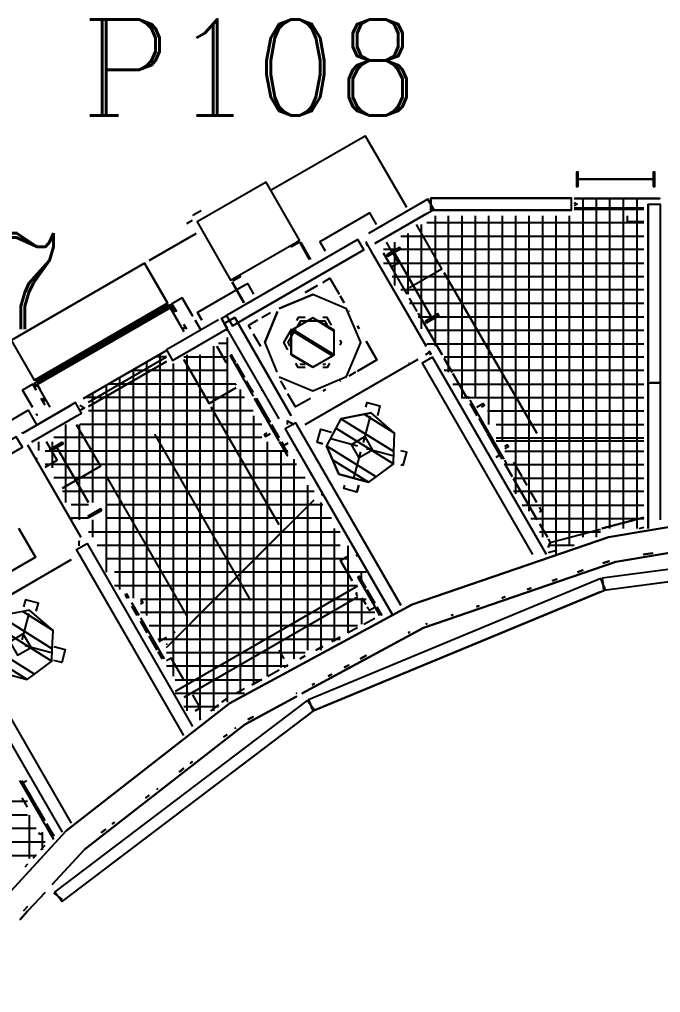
# Model space of a CAD drawing. Extents: x -57244 to 324435, y 15553 to 159369.
# Drawn here: x 60887 to 64227, y 48328 to 53392 of the extents above; entities that cross this region are included whole.
import ezdxf

# ---------------------------------------------------------------- set-up
doc = ezdxf.new("R2010")
doc.units = 0
doc.header["$LTSCALE"] = 2000
doc.header["$MEASUREMENT"] = 0
doc.linetypes.add('DASHDOT', pattern=[1, 0.5, -0.25, 0, -0.25])
doc.layers.add('BASE', color=253, linetype='CONTINUOUS')
doc.styles.add('ROMANC', font='ROMANC', dxfattribs={"height": 0.2})

msp = doc.modelspace()

# ---------------------------------------------------------------- linework, layer by layer
at = {"layer": 'BASE', "linetype": 'Continuous'}
for p, q in [((63788.1, 52598.1), (63788.1, 52523.1)), ((64188, 52598.1), (64197.4, 52598.1)), ((63792.7, 52560.6), (64192.7, 52560.6)), ((64192.7, 52560.6), (63792.7, 52560.6)), ((64192.7, 52560.6), (63792.7, 52560.6)), ((63792.7, 52560.6), (64192.7, 52560.6)), ((63792.7, 52560.6), (64192.7, 52560.6)), ((64188, 52523.1), (64197.4, 52523.1)), ((63777.6, 52460.6), (64222.7, 52460.6)), ((63777.6, 52460.6), (64222.7, 52460.6)), ((63822.4, 52460.6), (63822.4, 50697.1)), ((63892.4, 50697.1), (63892.4, 52460.6)), ((63962.4, 50742.3), (63962.4, 52460.6)), ((64032.4, 52460.6), (64032.4, 50742.3)), ((64102.4, 52460.6), (64102.4, 50742.3)), ((64161.5, 52430.6), (64161.5, 51510.6)), ((64172.4, 52459.7), (64172.4, 52460.6)), ((64222.7, 52459.7), (64222.7, 52460.6)), ((61834.1, 52396.8), (61792.6, 52372.8)), ((62747.4, 52324.2), (62712.1, 52385.2)), ((63009.2, 52382.1), (62738.1, 52225.5)), ((63052.4, 52369.4), (63052.4, 51691.4)), ((63122.4, 51555.8), (63122.4, 52369.4)), ((63192.4, 52369.4), (63192.4, 51420.2)), ((63262.4, 51420.2), (63262.4, 52369.4)), ((63332.4, 51284.7), (63332.4, 52369.4)), ((63402.4, 52369.4), (63402.4, 51194.3)), ((63472.4, 50923.1), (63472.4, 52369.4)), ((63542.4, 50832.7), (63542.4, 52369.4)), ((63612.4, 52369.4), (63612.4, 50697.1)), ((63682.4, 50606.7), (63682.4, 52369.4)), ((63752.4, 50651.9), (63752.4, 52369.4)), ((64139.1, 52410.6), (63777.6, 52410.6)), ((63777.6, 52410.6), (64139.1, 52410.6)), ((63777.6, 52410.6), (64139.1, 52410.6)), ((63777.6, 52404.5), (64139.1, 52404.5)), ((64052.7, 52369.4), (64052.7, 52340.6)), ((61759.3, 52330.5), (61788.9, 52347.6)), ((62982.4, 51781.8), (62982.4, 52324.2)), ((64139.1, 52334.5), (63009.2, 52334.5)), ((61563, 52137.5), (61808, 52279)), ((61808, 52279), (61563, 52137.5)), ((62912.4, 51962.6), (62912.4, 52279)), ((62452.3, 52235.2), (62479.3, 52188.6)), ((62694.5, 52233.8), (62692.9, 52236.6)), ((63005.3, 51691.4), (62692.9, 52232.6)), ((62825.7, 52188.6), (62799.6, 52233.8)), ((62825.7, 52188.6), (62799.6, 52233.8)), ((62842.4, 52007.8), (62842.4, 52233.8)), ((62873.6, 52264.5), (64139.1, 52264.5)), ((62681.3, 52192.7), (62047.8, 51827)), ((62718.3, 52188.6), (63005.3, 51691.4)), ((64139.1, 52194.5), (62783.3, 52194.5)), ((62828.2, 52098.2), (62783.3, 52176)), ((62783.3, 52176), (62828.2, 52098.2)), ((62828.2, 52098.2), (62783.3, 52176)), ((62862.1, 52125.4), (62828.5, 52183.8)), ((63037, 51836.6), (62837, 52183)), ((63037, 51836.6), (62837, 52183)), ((62837, 52183), (63037, 51836.6)), ((62837, 52183), (63037, 51836.6)), ((62837, 52183), (63037, 51836.6)), ((61659.3, 51914.8), (61538.8, 52123.5)), ((62465.2, 52143.4), (62466.9, 52144.3)), ((62783.3, 52124.5), (64139.1, 52124.5)), ((62906.5, 51962.6), (62828.5, 52097.8)), ((62906.5, 51962.6), (62828.5, 52097.8)), ((62906.5, 51962.6), (62828.5, 52097.8)), ((63581.5, 51239.5), (63099.6, 52074.1)), ((63099.6, 52074.1), (63581.5, 51239.5)), ((61993.2, 52024.4), (62055, 51917.4)), ((62059.6, 51917.4), (61996.7, 52026.4)), ((62828.5, 52054.5), (64139.1, 52054.5)), ((62376.5, 51970.9), (62440.4, 52007.8)), ((62440.4, 52007.8), (62376.5, 51970.9)), ((64139.1, 51984.5), (62873.6, 51984.5)), ((62240.9, 51888.1), (62414.9, 51960.1)), ((62578.1, 51917.4), (62557.3, 51953.5)), ((62557.3, 51953.5), (62578.1, 51917.4)), ((62958.7, 51872.2), (62918.8, 51941.2)), ((62958.7, 51872.2), (62918.8, 51941.2)), ((62958.7, 51872.2), (62918.8, 51941.2)), ((64139.1, 51914.5), (62918.8, 51914.5)), ((61663.8, 51907), (60971, 51507)), ((61668.3, 51899.2), (60975.5, 51499.2)), ((61683.9, 51872.2), (61666, 51903.1)), ((61668, 51899.7), (61670.4, 51895.5)), ((61676, 51885.8), (61670.5, 51895.3)), ((61672.8, 51891.4), (61683.9, 51872.2)), ((61672.8, 51891.4), (61710, 51827)), ((61838.2, 51827), (61814.9, 51867.2)), ((62150.5, 51840.4), (62195.7, 51866.5)), ((62150.5, 51840.4), (62195.7, 51866.5)), ((62164.9, 51710.1), (62232, 51872.2)), ((62664.9, 51710.1), (62591.6, 51886.9)), ((62602.5, 51875.2), (62604.2, 51872.2)), ((62604.2, 51872.2), (62602.5, 51875.2)), ((62964, 51862.9), (63089.1, 51646.2)), ((63089.1, 51646.2), (62964, 51862.9)), ((63089.1, 51646.2), (62964, 51862.9)), ((61802.4, 51827), (61828.5, 51781.8)), ((61940.5, 51835.8), (61969.7, 51785.1)), ((61981.5, 51824.8), (62008.5, 51840.4)), ((62333.4, 51791.6), (62385, 51821.4)), ((62964, 51844.5), (64139.1, 51844.5)), ((63067.1, 51859.5), (63002.1, 51822)), ((63006.8, 51813.8), (63071.8, 51851.3)), ((61756.9, 51781.8), (61743.8, 51804.5)), ((61743.8, 51804.5), (61756.9, 51781.8)), ((61743.8, 51804.5), (61756.9, 51781.8)), ((61964.7, 51781.8), (61969.7, 51773.1)), ((61969.3, 51781.8), (61969.7, 51781.1)), ((62647.7, 51796.9), (62656.4, 51781.8)), ((62656.4, 51781.8), (62647.7, 51796.9)), ((63009.2, 51774.5), (64139.1, 51774.5)), ((61969, 51736.6), (61969, 49838.4)), ((62105.3, 51756.3), (62142.8, 51691.4)), ((62105.3, 51756.3), (62142.8, 51691.4)), ((62303.6, 51740), (62303.6, 51691.4)), ((61653.4, 51670), (61220.8, 51420.2)), ((61220.8, 51420.2), (61653.4, 51670)), ((61220.8, 51420.2), (61653.4, 51670)), ((61899, 51691.4), (61899, 49793.2)), ((61916.4, 51691.4), (61964.9, 51607.4)), ((61969.7, 51705.8), (61924.5, 51705.8)), ((63009.2, 51704.5), (64139.1, 51704.5)), ((61246.6, 51400.5), (61653.4, 51635.4)), ((61246.6, 51377.4), (61653.4, 51612.3)), ((61653.4, 51612.3), (61246.6, 51377.4)), ((61549, 51609.8), (61549, 50290.3)), ((61653.4, 51635.8), (61594, 51635.8)), ((61619, 51650.2), (61619, 50154.8)), ((61743.8, 51635.8), (61969.7, 51635.8)), ((61759, 51646.2), (61759, 49793.2)), ((61829, 49748), (61829, 51646.2)), ((61984.4, 51641.7), (62014.9, 51588.8)), ((62375.6, 51284.7), (62964, 51624.4)), ((62375.9, 51284.7), (62964, 51624.2)), ((62414.9, 51581.7), (62526.1, 51645.9)), ((63022.3, 51658), (63001.9, 51646.2)), ((63022.4, 51657.9), (63002.1, 51646.2)), ((64139.1, 51634.5), (63099.6, 51634.5)), ((63141.3, 51555.8), (63099.6, 51628.1)), ((63099.6, 51628.1), (63141.3, 51555.8)), ((63141.3, 51555.8), (63099.6, 51628.1)), ((61969.7, 51565.8), (61472.8, 51565.8)), ((61479, 51569.4), (61479, 50380.7)), ((61689, 51601), (61689, 49974)), ((62018.3, 51601), (62060.1, 51528.6)), ((62918.8, 51602.8), (62915.8, 51601)), ((64139.1, 51564.5), (63099.6, 51564.5)), ((61409, 51528.9), (61409, 50425.9)), ((62060.1, 51510.6), (62060.1, 51510.5)), ((62105.3, 51450.3), (62070.5, 51510.6)), ((62247.1, 51510.6), (62273.2, 51465.4)), ((62247.1, 51510.6), (62273.2, 51465.4)), ((62559.3, 51510.6), (62557.3, 51509.5)), ((62557.3, 51509.5), (62559.3, 51510.6)), ((62637.6, 51555.8), (62602.5, 51535.6)), ((62637.6, 51555.8), (62602.5, 51535.6)), ((63219.6, 51420.2), (63144.8, 51549.8)), ((63219.6, 51420.2), (63144.8, 51549.8)), ((63144.8, 51549.8), (63219.6, 51420.2)), ((60954.8, 51375), (60903.9, 51463.1)), ((60954.8, 51375), (60903.9, 51463.1)), ((60965.4, 51498.6), (60975.4, 51481.3)), ((60975.4, 51499.3), (60973.2, 51503.1)), ((60980, 51491.4), (60995, 51465.4)), ((61339, 51488.5), (61339, 50516.3)), ((61351.6, 51495.8), (62014.9, 51495.8)), ((62014.9, 51493.1), (62013.1, 51492)), ((62039, 49883.6), (62039, 51465.4)), ((62096.6, 51465.4), (62105.3, 51450.3)), ((62147.4, 51465.4), (62150.5, 51460)), ((62481, 51465.4), (62466.9, 51457.3)), ((62481, 51465.4), (62466.9, 51457.3)), ((63144.8, 51494.5), (64139.1, 51494.5)), ((64161.5, 51501), (64161.5, 50742.3)), ((61020.6, 51385), (61000.3, 51420.2)), ((61020.6, 51385), (61000.3, 51420.2)), ((61020.6, 51403), (61010.7, 51420.2)), ((61230.3, 51425.8), (62060.1, 51425.8)), ((61269, 50877.9), (61269, 51448.1)), ((62240.9, 51197.4), (62112.3, 51420.2)), ((62195.7, 51293.7), (62122.7, 51420.2)), ((62122.7, 51420.2), (62174.8, 51329.9)), ((63190, 51424.5), (64139.1, 51424.5)), ((63412.7, 51103.9), (63235.2, 51411.3)), ((60905.2, 51239.5), (61156.2, 51384.4)), ((60933.3, 51358.2), (60975.4, 51285.3)), ((61201.4, 51356.4), (61226.3, 51370.8)), ((62105.3, 51355.8), (61246.6, 51355.8)), ((62240.9, 50761.4), (61886.6, 51375)), ((62765.4, 51380.6), (62751.8, 51329.9)), ((63190, 51375.5), (63190.3, 51375)), ((63271.8, 51329.9), (63235.2, 51393.3)), ((60951.9, 51194.3), (61186.7, 51329.9)), ((60980.9, 51329.9), (60975.4, 51339.3)), ((60980.9, 51329.9), (60975.4, 51339.3)), ((60980.9, 51329.9), (60975.4, 51339.3)), ((62109, 49928.8), (62109, 51329.9)), ((62561.7, 51314.4), (62719.4, 51344.2)), ((62714.8, 51326.8), (62678, 51189.7)), ((63280.4, 51315), (63324, 51239.5)), ((63325.6, 51354.5), (64139.1, 51354.5)), ((61129, 50877.9), (61129, 51284.7)), ((61199, 51284.7), (61199, 50787.5)), ((61201.4, 51285.8), (62150.5, 51285.8)), ((62200.9, 51284.7), (62240.9, 51215.4)), ((62331.3, 51283.7), (62873.6, 50344.3)), ((63334.4, 51239.5), (63325.6, 51254.7)), ((63370.8, 51284.5), (64139.1, 51284.5)), ((60902.5, 51165.7), (60871.2, 51219.9)), ((62150.5, 51215.8), (61065.8, 51215.8)), ((62227, 51239.5), (62240.9, 51215.4)), ((62828.5, 50297.6), (62284.7, 51239.5)), ((62647.4, 51172), (62510.2, 51208.8)), ((63402.3, 51103.9), (63325.6, 51236.7)), ((63370.8, 51214.5), (64139.1, 51214.5)), ((60930.2, 51177.6), (61207.6, 50697.1)), ((60989, 51149.1), (60989, 51194.3)), ((61083.3, 51098.4), (61028, 51194.3)), ((61059, 51058.7), (61059, 51194.3)), ((61247.6, 50877.9), (61079.8, 51168.5)), ((61247.6, 50877.9), (61079.8, 51168.5)), ((61247.6, 50877.9), (61079.8, 51168.5)), ((61079.8, 51168.5), (61247.6, 50877.9)), ((61247.6, 50877.9), (61079.8, 51168.5)), ((62179, 49974), (62179, 51194.3)), ((62286.1, 51137.2), (62253.1, 51194.3)), ((62286.1, 51186.6), (62264.7, 51174.3)), ((62438.4, 51191.8), (62466.9, 51184.1)), ((62695.7, 51159.1), (62832.9, 51122.3)), ((63389.9, 51125.3), (63350.1, 51194.3)), ((64139.1, 51197.9), (63370.8, 51197.9)), ((63434, 51167), (63428, 51177.4)), ((60975.4, 51111.3), (60979.7, 51103.9)), ((62286.1, 51145.8), (61020.6, 51145.8)), ((62249, 51149.1), (62249, 50019.2)), ((62319, 50064.4), (62319, 51103.9)), ((62330, 51149.1), (62331.3, 51146.9)), ((62330, 51149.1), (62331.3, 51146.9)), ((62628.3, 51004.2), (62665.1, 51141.4)), ((62886.6, 51071.7), (62904.7, 51139.3)), ((63416, 51144.5), (64139.1, 51144.5)), ((62331.3, 51075.8), (61020.6, 51075.8)), ((61111, 50952.8), (61309.2, 51067.2)), ((63416, 51080.1), (63454.5, 51013.5)), ((63454.5, 51013.5), (63416, 51080.1)), ((63416, 51080.1), (63454.5, 51013.5)), ((64139.1, 51074.5), (63416, 51074.5)), ((63461.2, 51087.8), (63504.1, 51013.5)), ((62376.5, 51005.8), (61065.8, 51005.8)), ((61337, 51019.1), (61757.7, 50290.3)), ((63461.2, 51004.5), (64139.1, 51004.5)), ((63461.2, 51001.8), (63584.9, 50787.5)), ((63584.9, 50787.5), (63461.2, 51001.8)), ((63584.9, 50787.5), (63461.2, 51001.8)), ((63506.4, 51009.5), (63530.2, 50968.3)), ((62389, 50109.6), (62389, 50968.3)), ((62577.7, 50950.5), (62582.5, 50968.3)), ((62645.3, 50932.4), (62654.9, 50968.3)), ((62421.7, 50935.8), (61111, 50935.8)), ((62466.9, 50912.1), (62460.5, 50923.1)), ((62466.9, 50920.1), (62465.1, 50923.1)), ((62465.1, 50923.1), (62466.9, 50920)), ((62466.9, 50920), (62465.1, 50923.1)), ((64139.1, 50934.5), (63461.2, 50934.5)), ((63582.4, 50877.9), (63551.6, 50931.3)), ((61246.6, 50865.8), (61156.2, 50865.8)), ((62466.9, 50865.8), (61337, 50865.8)), ((61653.4, 50124.1), (62421.7, 50892.4)), ((62459, 50109.6), (62459, 50877.9)), ((63506.4, 50864.5), (64139.1, 50864.5)), ((61162.4, 50787.5), (61156.2, 50798.2)), ((64139.1, 50800.7), (63921.3, 50742.3)), ((64139.1, 50800.7), (63921.3, 50742.3)), ((63921.3, 50742.3), (64139.1, 50800.7)), ((61246.6, 50795.8), (61156.2, 50795.8)), ((61157.8, 50787.5), (61156.2, 50790.2)), ((61157.8, 50787.5), (61156.2, 50790.2)), ((61269, 50697.1), (61269, 50787.5)), ((62512.1, 50795.8), (61337, 50795.8)), ((63551.6, 50794.5), (64139.1, 50794.5)), ((63596.8, 50767), (63637.1, 50697.1)), ((63596.8, 50767), (63637.1, 50697.1)), ((63596.8, 50767), (63637.1, 50697.1)), ((64114.5, 50742.3), (64139.1, 50748.9)), ((61246.6, 50725.8), (62557.3, 50725.8)), ((61788.9, 50259.7), (62271.6, 50742.3)), ((62529, 50154.8), (62529, 50742.3)), ((63913.2, 50724.5), (63596.8, 50724.5)), ((63652.6, 50670.3), (63913.2, 50740.1)), ((61246.6, 50652.1), (61788.9, 49712.8)), ((61291.8, 50655.8), (62557.3, 50655.8)), ((62599, 50200), (62599, 50651.9)), ((63642, 50688.7), (63652.6, 50670.3)), ((63652.6, 50670.3), (63642, 50644.6)), ((63652.6, 50670.3), (63642, 50644.6)), ((63642, 50644.6), (63652.6, 50670.3)), ((63652.6, 50670.3), (63642, 50644.6)), ((63777.6, 50654.5), (63642, 50654.5)), ((63652.6, 50670.3), (63645, 50651.9)), ((63652.6, 50670.3), (63652.6, 50670.3)), ((63652.6, 50670.3), (63652.6, 50670.3)), ((63777.6, 50652), (63777.2, 50651.9)), ((61743.8, 49666), (61200.6, 50606.7)), ((62647.7, 50598.9), (62643.2, 50606.7)), ((62643.2, 50606.7), (62647.7, 50598.9)), ((63687.2, 50627.8), (63642, 50615.7)), ((63931.3, 50421.9), (65540.2, 50633.7)), ((64184.3, 50614.8), (64135.7, 50606.7)), ((60575.2, 50245.2), (61156.2, 50580.6)), ((61156.2, 50580.5), (60575.4, 50245.2)), ((61337, 50585.8), (62602.5, 50585.8)), ((62559.9, 50576.8), (62621, 50471.1)), ((63926.3, 50561.5), (63958.3, 50572.5)), ((63958.3, 50572.5), (63926.3, 50561.5)), ((62692.9, 50515.8), (61382.2, 50515.8)), ((62657.2, 50494.4), (62649.4, 50489.9)), ((62669, 50471.1), (62669, 50516.3)), ((63822.8, 50526), (63794.6, 50516.3)), ((63822.8, 50526), (63794.6, 50516.3)), ((61382.2, 50445.8), (62647.7, 50445.8)), ((63687.2, 50479.4), (63663, 50471.1)), ((63687.2, 50479.4), (63663, 50471.1)), ((61446.4, 50401.6), (61438.6, 50397.1)), ((62647.7, 50442.7), (61698.6, 49894.8)), ((62647.7, 50442.7), (61698.6, 49894.8)), ((62647.7, 50442.7), (61698.6, 49894.8)), ((63913.2, 50413.2), (62417.4, 49793.7)), ((62646.6, 50394.8), (62640.6, 50405.2)), ((62696.7, 50425.9), (62738.1, 50354.4)), ((63551.6, 50432.9), (63531.3, 50425.9)), ((63551.6, 50432.9), (63531.3, 50425.9)), ((61510.6, 50290.3), (61472.6, 50356.3)), ((61517.8, 50375.8), (62692.9, 50375.8)), ((62647.7, 50385), (61743.8, 49863.1)), ((62647.7, 50385), (61743.8, 49863.1)), ((62669, 50380.7), (62669, 50245.2)), ((62692.9, 50346.6), (62673.2, 50380.7)), ((62692.9, 50346.6), (62673.2, 50380.7)), ((62722.8, 50380.7), (62738.1, 50354.4)), ((63416, 50386.3), (63399.7, 50380.7)), ((63416, 50386.3), (63399.7, 50380.7)), ((60936, 50299.8), (60899.2, 50162.7)), ((61062.3, 50212.5), (60940.6, 50317.2)), ((61500.2, 50290.3), (61472.6, 50338.3)), ((61500.2, 50290.3), (61472.6, 50338.3)), ((62738.1, 50305.8), (61517.8, 50305.8)), ((62699.3, 50335.5), (62709.9, 50317)), ((62764.6, 50290.3), (62738.5, 50335.5)), ((62775, 50290.3), (62748.9, 50335.5)), ((62748.9, 50335.5), (62775, 50290.3)), ((63144.8, 50293.3), (63136.4, 50290.3)), ((63144.8, 50293.3), (63136.4, 50290.3)), ((63280.4, 50339.8), (63268, 50335.5)), ((63280.4, 50339.8), (63268, 50335.5)), ((61517.8, 50278), (61562.8, 50200)), ((61552.4, 50200), (61517.8, 50260)), ((61517.8, 50260), (61552.4, 50200)), ((62682.1, 50245.2), (62738.1, 50275.4)), ((62682.1, 50245.2), (62738.1, 50275.4)), ((63004.7, 50245.2), (63009.2, 50246.7)), ((63004.7, 50245.2), (63009.2, 50246.7)), ((62647.7, 50235.8), (61563, 50235.8)), ((61563, 50199.7), (61641.1, 50064.4)), ((61698.6, 50203.9), (61691.8, 50200)), ((61698.6, 50203.9), (61691.8, 50200)), ((62647.7, 50226.5), (62598.6, 50200)), ((62647.7, 50226.5), (62598.6, 50200)), ((62918.8, 50203.3), (62912.7, 50200)), ((62912.7, 50200), (62918.8, 50203.3)), ((62918.8, 50203.3), (62912.7, 50200)), ((62912.7, 50200), (62918.8, 50203.3)), ((62918.8, 50203.3), (62912.7, 50200)), ((62912.7, 50200), (62918.8, 50203.3)), ((62918.8, 50203.3), (62912.7, 50200)), ((62912.7, 50200), (62918.8, 50203.3)), ((62918.8, 50203.3), (62912.7, 50200)), ((62912.7, 50200), (62918.8, 50203.3)), ((62918.8, 50203.3), (62912.7, 50200)), ((62912.7, 50200), (62918.8, 50203.3)), ((62918.8, 50203.3), (62912.7, 50200)), ((62912.7, 50200), (62918.8, 50203.3)), ((61604.6, 50109.6), (61563, 50181.7)), ((61563, 50181.7), (61578.5, 50154.8)), ((62557.3, 50165.8), (61608.2, 50165.8)), ((61613.5, 50154.8), (61653.4, 50177.8)), ((61613.5, 50154.8), (61653.4, 50177.8)), ((62557.3, 50177.6), (62515.1, 50154.8)), ((62515.1, 50154.8), (62557.3, 50177.6)), ((61054, 50095.3), (60916.9, 50132.1)), ((61608.2, 50103.4), (61630.7, 50064.4)), ((62376.5, 50095.8), (61653.4, 50095.8)), ((62431.6, 50109.6), (62466.9, 50128.7)), ((62466.9, 50128.7), (62431.6, 50109.6)), ((61107.8, 50044.7), (61065.8, 50055.9)), ((62348.1, 50064.4), (62376.5, 50079.7)), ((62376.5, 50079.7), (62348.1, 50064.4)), ((62692.9, 50081), (62662.2, 50064.4)), ((62662.2, 50064.4), (62692.9, 50081)), ((62662.2, 50064.4), (62692.9, 50081)), ((62662.2, 50064.4), (62692.9, 50081)), ((62692.9, 50081), (62662.2, 50064.4)), ((62662.2, 50064.4), (62692.9, 50081)), ((62692.9, 50081), (62662.2, 50064.4)), ((62662.2, 50064.4), (62692.9, 50081)), ((62692.9, 50081), (62662.2, 50064.4)), ((62662.2, 50064.4), (62692.9, 50081)), ((62692.9, 50081), (62662.2, 50064.4)), ((62662.2, 50064.4), (62692.9, 50081)), ((62692.9, 50081), (62662.2, 50064.4)), ((62662.2, 50064.4), (62692.9, 50081)), ((62286.1, 50025.8), (61653.4, 50025.8)), ((62181.1, 49974), (62240.9, 50006.4)), ((62181.1, 49974), (62240.9, 50006.4)), ((62286.1, 50030.8), (62264.6, 50019.2)), ((62286.1, 50030.8), (62264.6, 50019.2)), ((62602.5, 50032.1), (62578.7, 50019.2)), ((62578.7, 50019.2), (62602.5, 50032.1)), ((62578.7, 50019.2), (62602.5, 50032.1)), ((62602.5, 50032.1), (62578.7, 50019.2)), ((62602.5, 50032.1), (62578.7, 50019.2)), ((62578.7, 50019.2), (62602.5, 50032.1)), ((62602.5, 50032.1), (62578.7, 50019.2)), ((62578.7, 50019.2), (62602.5, 50032.1)), ((62602.5, 50032.1), (62578.7, 50019.2)), ((62578.7, 50019.2), (62602.5, 50032.1)), ((62602.5, 50032.1), (62578.7, 50019.2)), ((62578.7, 50019.2), (62602.5, 50032.1)), ((62602.5, 50032.1), (62578.7, 50019.2)), ((62578.7, 50019.2), (62602.5, 50032.1)), ((61698.6, 49955.8), (62150.5, 49955.8)), ((62097.5, 49928.8), (62150.5, 49957.4)), ((62150.5, 49957.4), (62097.5, 49928.8)), ((62495.1, 49974), (62512.1, 49983.1)), ((62495.1, 49974), (62512.1, 49983.1)), ((62512.1, 49983.1), (62495.1, 49974)), ((62512.1, 49983.1), (62495.1, 49974)), ((62495.1, 49974), (62512.1, 49983.1)), ((62512.1, 49983.1), (62495.1, 49974)), ((62495.1, 49974), (62512.1, 49983.1)), ((62512.1, 49983.1), (62495.1, 49974)), ((62495.1, 49974), (62512.1, 49983.1)), ((62512.1, 49983.1), (62495.1, 49974)), ((62495.1, 49974), (62512.1, 49983.1)), ((62512.1, 49983.1), (62495.1, 49974)), ((62495.1, 49974), (62512.1, 49983.1)), ((62512.1, 49983.1), (62495.1, 49974)), ((62060.1, 49908.5), (62014, 49883.6)), ((62060.1, 49908.5), (62014, 49883.6)), ((62411.6, 49928.8), (62421.7, 49934.2)), ((62421.7, 49934.2), (62411.6, 49928.8)), ((62411.6, 49928.8), (62421.7, 49934.2)), ((62421.7, 49934.2), (62411.6, 49928.8)), ((62411.6, 49928.8), (62421.7, 49934.2)), ((62411.6, 49928.8), (62421.7, 49934.2)), ((62411.6, 49928.8), (62421.7, 49934.2)), ((62411.6, 49928.8), (62421.7, 49934.2)), ((62411.6, 49928.8), (62421.7, 49934.2)), ((62411.6, 49928.8), (62421.7, 49934.2)), ((62411.6, 49928.8), (62421.7, 49934.2)), ((62411.6, 49928.8), (62421.7, 49934.2)), ((62411.6, 49928.8), (62421.7, 49934.2)), ((62411.6, 49928.8), (62421.7, 49934.2)), ((62386.5, 49847.4), (61072.6, 48851.7)), ((61698.6, 49885.8), (62060.1, 49885.8)), ((62328.1, 49883.6), (62331.3, 49885.3)), ((62331.3, 49885.3), (62328.1, 49883.6)), ((62331.3, 49885.3), (62328.1, 49883.6)), ((62331.3, 49885.3), (62328.1, 49883.6)), ((62328.1, 49883.6), (62331.3, 49885.3)), ((62331.3, 49885.3), (62328.1, 49883.6)), ((62328.1, 49883.6), (62331.3, 49885.3)), ((62331.3, 49885.3), (62328.1, 49883.6)), ((62328.1, 49883.6), (62331.3, 49885.3)), ((62331.3, 49885.3), (62328.1, 49883.6)), ((62328.1, 49883.6), (62331.3, 49885.3)), ((62331.3, 49885.3), (62328.1, 49883.6)), ((62328.1, 49883.6), (62331.3, 49885.3)), ((62331.3, 49885.3), (62328.1, 49883.6)), ((61110.4, 48801.9), (62421.7, 49795.7)), ((61743.8, 49815.8), (61924.5, 49815.8)), ((61802.6, 49793.2), (61828.3, 49808)), ((61924.5, 49825.1), (61883.5, 49793.2)), ((61883.5, 49793.2), (61924.5, 49825.1)), ((61825.5, 49748), (61834.1, 49754.7)), ((62077.6, 49748), (62105.3, 49763)), ((62077.6, 49748), (62105.3, 49763)), ((62077.6, 49748), (62105.3, 49763)), ((62105.3, 49763), (62077.6, 49748)), ((62077.6, 49748), (62105.3, 49763)), ((62077.6, 49748), (62105.3, 49763)), ((62077.6, 49748), (62105.3, 49763)), ((62077.6, 49748), (62105.3, 49763)), ((62077.6, 49748), (62105.3, 49763)), ((62077.6, 49748), (62105.3, 49763)), ((62077.6, 49748), (62105.3, 49763)), ((62077.6, 49748), (62105.3, 49763)), ((62077.6, 49748), (62105.3, 49763)), ((62077.6, 49748), (62105.3, 49763)), ((62014.9, 49706), (62010.8, 49702.8)), ((62014.9, 49706), (62010.8, 49702.8)), ((62010.8, 49702.8), (62014.9, 49706)), ((62014.9, 49706), (62010.8, 49702.8)), ((62010.8, 49702.8), (62014.9, 49706)), ((62014.9, 49706), (62010.8, 49702.8)), ((62010.8, 49702.8), (62014.9, 49706)), ((62014.9, 49706), (62010.8, 49702.8)), ((62010.8, 49702.8), (62014.9, 49706)), ((62014.9, 49706), (62010.8, 49702.8)), ((62010.8, 49702.8), (62014.9, 49706)), ((62014.9, 49706), (62010.8, 49702.8)), ((62010.8, 49702.8), (62014.9, 49706)), ((62014.9, 49706), (62010.8, 49702.8)), ((61969.7, 49670.8), (61952.7, 49657.6)), ((61952.7, 49657.6), (61969.7, 49670.8)), ((61969.7, 49670.8), (61952.7, 49657.6)), ((61952.7, 49657.6), (61969.7, 49670.8)), ((61952.7, 49657.6), (61969.7, 49670.8)), ((61969.7, 49670.8), (61952.7, 49657.6)), ((61952.7, 49657.6), (61969.7, 49670.8)), ((61969.7, 49670.8), (61952.7, 49657.6)), ((61952.7, 49657.6), (61969.7, 49670.8)), ((61969.7, 49670.8), (61952.7, 49657.6)), ((61952.7, 49657.6), (61969.7, 49670.8)), ((61969.7, 49670.8), (61952.7, 49657.6)), ((61952.7, 49657.6), (61969.7, 49670.8)), ((61969.7, 49670.8), (61952.7, 49657.6)), ((61743.8, 49495), (61720.4, 49476.8)), ((61743.8, 49495), (61720.4, 49476.8)), ((61720.4, 49476.8), (61743.8, 49495)), ((61720.4, 49476.8), (61743.8, 49495)), ((61743.8, 49495), (61720.4, 49476.8)), ((61720.4, 49476.8), (61743.8, 49495)), ((61743.8, 49495), (61720.4, 49476.8)), ((61720.4, 49476.8), (61743.8, 49495)), ((61743.8, 49495), (61720.4, 49476.8)), ((61720.4, 49476.8), (61743.8, 49495)), ((61743.8, 49495), (61720.4, 49476.8)), ((61720.4, 49476.8), (61743.8, 49495)), ((61743.8, 49495), (61720.4, 49476.8)), ((61720.4, 49476.8), (61743.8, 49495)), ((61788.9, 49530.1), (61778.5, 49522)), ((61778.5, 49522), (61788.9, 49530.1)), ((61788.9, 49530.1), (61778.5, 49522)), ((61788.9, 49530.1), (61778.5, 49522)), ((61788.9, 49530.1), (61778.5, 49522)), ((61788.9, 49530.1), (61778.5, 49522)), ((61788.9, 49530.1), (61778.5, 49522)), ((61788.9, 49530.1), (61778.5, 49522)), ((61788.9, 49530.1), (61778.5, 49522)), ((61788.9, 49530.1), (61778.5, 49522)), ((61788.9, 49530.1), (61778.5, 49522)), ((61788.9, 49530.1), (61778.5, 49522)), ((61788.9, 49530.1), (61778.5, 49522)), ((61788.9, 49530.1), (61778.5, 49522)), ((61065.8, 49124.8), (60888.7, 49431.6)), ((60899, 49431.6), (60975.4, 49299.3)), ((61604.3, 49386.4), (61608.2, 49389.4)), ((61608.2, 49389.4), (61604.3, 49386.4)), ((61608.2, 49389.4), (61604.3, 49386.4)), ((61608.2, 49389.4), (61604.3, 49386.4)), ((61608.2, 49389.4), (61604.3, 49386.4)), ((61608.2, 49389.4), (61604.3, 49386.4)), ((61608.2, 49389.4), (61604.3, 49386.4)), ((61608.2, 49389.4), (61604.3, 49386.4)), ((61608.2, 49389.4), (61604.3, 49386.4)), ((61608.2, 49389.4), (61604.3, 49386.4)), ((61608.2, 49389.4), (61604.3, 49386.4)), ((61608.2, 49389.4), (61604.3, 49386.4)), ((61608.2, 49389.4), (61604.3, 49386.4)), ((61608.2, 49389.4), (61604.3, 49386.4)), ((60930.2, 49291.6), (60901.6, 49341.2)), ((60930.2, 49291.6), (60901.6, 49341.2)), ((61546.2, 49341.2), (61563, 49354.2)), ((61563, 49354.2), (61546.2, 49341.2)), ((61563, 49354.2), (61546.2, 49341.2)), ((61563, 49354.2), (61546.2, 49341.2)), ((61563, 49354.2), (61546.2, 49341.2)), ((61563, 49354.2), (61546.2, 49341.2)), ((61563, 49354.2), (61546.2, 49341.2)), ((61563, 49354.2), (61546.2, 49341.2)), ((61563, 49354.2), (61546.2, 49341.2)), ((61563, 49354.2), (61546.2, 49341.2)), ((61563, 49354.2), (61546.2, 49341.2)), ((61563, 49354.2), (61546.2, 49341.2)), ((61563, 49354.2), (61546.2, 49341.2)), ((61563, 49354.2), (61546.2, 49341.2)), ((60930.2, 49321.2), (60207.1, 49321.2)), ((60975.4, 49281.4), (60966.9, 49296)), ((61020.6, 49221.1), (60977.3, 49296)), ((60930.2, 49251.2), (60161.9, 49251.2)), ((60938.4, 49250.8), (60938.4, 49024.9)), ((60975.4, 49181.2), (60071.5, 49181.2)), ((61019.1, 49205.6), (61020.6, 49203.1)), ((61065.8, 49142.8), (61029.5, 49205.6)), ((61337, 49178.4), (61314, 49160.4)), ((61314, 49160.4), (61337, 49178.4)), ((61314, 49160.4), (61337, 49178.4)), ((61337, 49178.4), (61314, 49160.4)), ((61337, 49178.4), (61314, 49160.4)), ((61314, 49160.4), (61337, 49178.4)), ((61337, 49178.4), (61314, 49160.4)), ((61314, 49160.4), (61337, 49178.4)), ((61337, 49178.4), (61314, 49160.4)), ((61314, 49160.4), (61337, 49178.4)), ((61337, 49178.4), (61314, 49160.4)), ((61314, 49160.4), (61337, 49178.4)), ((61337, 49178.4), (61314, 49160.4)), ((61314, 49160.4), (61337, 49178.4)), ((61372, 49205.6), (61382.2, 49213.5)), ((61382.2, 49213.5), (61372, 49205.6)), ((61382.2, 49213.5), (61372, 49205.6)), ((61382.2, 49213.5), (61372, 49205.6)), ((61372, 49205.6), (61382.2, 49213.5)), ((61382.2, 49213.5), (61372, 49205.6)), ((61372, 49205.6), (61382.2, 49213.5)), ((61382.2, 49213.5), (61372, 49205.6)), ((61372, 49205.6), (61382.2, 49213.5)), ((61382.2, 49213.5), (61372, 49205.6)), ((61372, 49205.6), (61382.2, 49213.5)), ((61382.2, 49213.5), (61372, 49205.6)), ((61372, 49205.6), (61382.2, 49213.5)), ((61382.2, 49213.5), (61372, 49205.6)), ((61008.4, 49070.1), (61008.4, 49160.4)), ((61065.8, 49124.8), (61045.2, 49160.4)), ((61054.9, 49160.4), (61065.8, 49141.5)), ((61065.8, 49141.5), (61054.9, 49160.4)), ((61065.8, 49141.5), (61054.9, 49160.4)), ((61055.6, 49160.4), (61065.8, 49142.8)), ((59981.1, 49111.2), (61020.6, 49111.2)), ((60998.7, 49070.1), (61020.6, 49093.8)), ((59935.9, 49041.2), (60975.4, 49041.2)), ((60975.4, 49044.7), (60957.1, 49024.9)), ((60930.2, 48995.6), (60915.5, 48979.7)), ((60932.8, 48753.7), (61020.6, 48849.1)), ((61111, 48811.8), (61066.7, 48845.8)), ((60930.2, 48774.9), (60910.7, 48753.7)), ((60930.2, 48774.9), (60910.7, 48753.7)), ((60930.2, 48774.9), (60910.7, 48753.7)), ((60930.2, 48750.9), (60891.2, 48708.5))]:
    msp.add_line(p, q, dxfattribs=at)
at = {"layer": 'BASE', "linetype": 'DASHDOT'}
for p, q in [((61590.4, 51234.2), (62187.5, 50200)), ((62265.8, 50064.4), (62239.7, 50109.6))]:
    msp.add_line(p, q, dxfattribs=at)
at = {"layer": 'BASE', "linetype": 'Continuous'}
for points in [[(62199.4, 52504.9), (62688, 52787), (62903.1, 52414.6)], [(62199.4, 52504.9), (62688, 52787), (62903.1, 52414.6)], [(62331.8, 52233.8), (62347, 52242.6), (62172.1, 52545.7), (61812.6, 52338.2), (61987.6, 52035.1), (62331.3, 52233.5)], [(62738.1, 52225.5), (63045.9, 52403.3), (63014.7, 52457.4), (62705.6, 52279)], [(63762.7, 52399.4), (63030.2, 52399.4), (63030.2, 52461.9), (63762.7, 52461.9)], [(63039.1, 52399.4), (63045.9, 52403.3), (63030.2, 52430.5)], [(63777.6, 52460.6), (64222.7, 52460.6), (64221.9, 52459.7)], [(64221.9, 52459.7), (64222.7, 52460.6), (63777.6, 52460.6)], [(63777.6, 52439.4), (63792.7, 52430.6), (63777.6, 52421.8)], [(64222.7, 52459.7), (64222.7, 52460.6), (64221.9, 52459.7)], [(61834.1, 52396.8), (61792.6, 52372.8), (61794.7, 52369.4)], [(62747.4, 52324.2), (62712.1, 52385.2), (62452.3, 52235.2), (62479.3, 52188.6)], [(64052.7, 52369.4), (64052.7, 52340.6), (64139.1, 52340.6)], [(62918.8, 51996.5), (63088, 52094.2), (62955.2, 52324.2)], [(63054.4, 52074.8), (63088, 52094.2), (62955.2, 52324.2)], [(62399.1, 52143.4), (62349.2, 52229.9), (62343.7, 52231.4), (62303.9, 52208.4), (62301.9, 52211.8), (62341.7, 52234.8), (62352.6, 52231.9), (62403.7, 52143.4)], [(62692.9, 52217.5), (62696.9, 52219.8), (62692.9, 52222.1)], [(62871.8, 52197.7), (62806.8, 52160.2), (62802.2, 52168.3), (62867.1, 52205.8)], [(62828.5, 52106), (62862.1, 52125.4), (62828.5, 52183.8)], [(60966.5, 51514.8), (60846, 51723.5), (61538.8, 52123.5), (60846, 51723.5)], [(61653.4, 51911.4), (60966.5, 51514.8), (60846, 51723.5), (61538.8, 52123.5), (61657.8, 51917.4)], [(61998.1, 52031.9), (62038, 52054.9), (62036, 52058.3), (61996.1, 52035.3)], [(62060.1, 52008.8), (62074.7, 52017.2), (62106.3, 51962.6)], [(62466.9, 52023.1), (62504.5, 52044.8), (62552, 51962.6)], [(62466.9, 52023.1), (62504.5, 52044.8), (62552, 51962.6)], [(62058.4, 52007.8), (61814.9, 51867.2), (61838.2, 51827)], [(61788.9, 51850.2), (61735.3, 51943.1), (61681.6, 51912.1), (61704.7, 51872.2)], [(61735.3, 51943.1), (61788.9, 51850.2), (61735.3, 51943.1), (61681.6, 51912.1)], [(61704.7, 51872.2), (61681.6, 51912.1), (61704.7, 51872.2)], [(62240.9, 51532.2), (62414.9, 51460.1), (62591.6, 51533.4), (62664.9, 51710.1), (62591.6, 51886.9), (62414.9, 51960.1), (62240.9, 51888.1)], [(61047.2, 51375), (60980, 51491.4), (61672.8, 51891.4), (61743.8, 51768.5)], [(61673.8, 51907.6), (61694.3, 51872.2), (61673.8, 51907.6), (61666, 51903.1), (61683.9, 51872.2)], [(62232, 51872.2), (62164.9, 51710.1), (62228.8, 51555.8)], [(61924.5, 51828), (61654.1, 51671.9), (61685.3, 51617.7), (61969.5, 51781.8)], [(61969.7, 51785.1), (61940.5, 51835.8), (61969.7, 51852.7)], [(62303.3, 51329.9), (62008.5, 51840.4), (61954.4, 51809.2)], [(62240.9, 51313), (61954.4, 51809.2), (62008.5, 51840.4), (62303.3, 51329.9)], [(61969.7, 51818), (61954.4, 51809.2), (61969.7, 51782.7)], [(61969.7, 51782.7), (61954.4, 51809.2), (61969.7, 51818)], [(61969.7, 51845.1), (61965.9, 51851.9), (61969.7, 51854.1)], [(62024.2, 51813.4), (62008.5, 51840.4), (61981.5, 51824.8)], [(62127.2, 51827), (62080.2, 51799.8), (62090.6, 51781.8)], [(62127.2, 51827), (62080.2, 51799.8), (62090.6, 51781.8)], [(62303.6, 51645.9), (62303.6, 51774.4), (62414.8, 51838.6)], [(62376.5, 51840.1), (62339.9, 51840.1), (62331.3, 51825.2)], [(62502, 51781.8), (62479.1, 51821.4), (62350.6, 51821.4), (62331.3, 51788)], [(62444.7, 51821.4), (62496.3, 51791.6), (62496.3, 51791.6)], [(62512.1, 51801.5), (62489.9, 51840.1), (62466.9, 51840.1)], [(61654.1, 51671.9), (61685.3, 51617.7), (61969.5, 51781.8)], [(62286.1, 51673.3), (62264.9, 51710.1), (62306.2, 51781.8)], [(62297.2, 51691.4), (62286.4, 51710.1), (62327.7, 51781.8)], [(62557.3, 51697), (62564.9, 51710.1), (62557.3, 51723.3)], [(62647.7, 51561.7), (62749.5, 51620.5), (62692.9, 51718.6)], [(62692.9, 51718.6), (62749.5, 51620.5), (62647.7, 51561.7)], [(61969.7, 51610.2), (61964.9, 51607.4), (61916.4, 51691.4)], [(63033.7, 51646.2), (63023.8, 51663.5), (63020.3, 51661.5), (63029.1, 51646.2)], [(61743.8, 51622.5), (61875.6, 51394.2), (62014.9, 51474.7)], [(62014.9, 51474.7), (61875.6, 51394.2), (61743.8, 51622.5)], [(62014.9, 51606.8), (61992.2, 51646.2), (61984.4, 51641.7), (62105.3, 51432.3)], [(63631.9, 50606.7), (63038.9, 51633.8), (62984.7, 51602.6), (63559.7, 50606.7)], [(63029.1, 51646.2), (63022.4, 51657.9), (63022.3, 51658), (63029.1, 51646.2)], [(62376.5, 51580.2), (62339.9, 51580.2), (62327.9, 51601)], [(62349.4, 51601), (62350.6, 51598.9), (62376.5, 51598.9)], [(62466.9, 51598.9), (62479.1, 51598.9), (62480.3, 51601)], [(62501.8, 51601), (62489.9, 51580.2), (62466.9, 51580.2)], [(60957.6, 51494.1), (60903.9, 51463.1), (60954.8, 51375)], [(60975.4, 51463.3), (60957.6, 51494.1), (60975.4, 51463.3)], [(60965.4, 51498.6), (60975.4, 51481.3), (60965.4, 51498.6), (60973.2, 51503.1), (60975.4, 51499.3)], [(60980, 51491.4), (60980, 51491.4), (60980, 51491.4)], [(62014.9, 51493.1), (62013.1, 51492), (62014.9, 51488.8)], [(64161.5, 50742.3), (64161.5, 51501), (64224, 51501), (64224, 50787.5)], [(62402.7, 51420.2), (62325.2, 51375.5), (62286.1, 51443.2)], [(62402.7, 51420.2), (62325.2, 51375.5), (62286.1, 51443.2)], [(63219.6, 51420.2), (63217.4, 51424.1), (63225.2, 51428.6), (63230, 51420.2)], [(63217.4, 51424.1), (63225.2, 51428.6), (63230, 51420.2)], [(60704.2, 51155), (60673.5, 51208.2), (60933.3, 51358.2), (60975.4, 51285.3)], [(60951.9, 51194.3), (61210.7, 51343.7), (61179.5, 51397.9), (60905.2, 51239.5)], [(61201.4, 51385.2), (61226.3, 51370.8), (61201.4, 51356.4)], [(62691.5, 51375), (62697.8, 51398.7), (62765.4, 51380.6), (62751.8, 51329.9)], [(63245.7, 51375), (63244.9, 51376.5), (63242.4, 51375)], [(63270.4, 51375), (63303, 51393.9), (63309, 51383.5), (63294.4, 51375)], [(63270.4, 51375), (63303, 51393.9), (63309, 51383.5)], [(61183.6, 51284.7), (61309.2, 51067.2), (61111, 50952.8)], [(62873.6, 50344.3), (62326.3, 51292.3), (62272.2, 51261.1), (62828.5, 50297.6)], [(62284.1, 51284.7), (62284.1, 51302.9), (62315.8, 51284.7)], [(62466.9, 51184.1), (62438.4, 51191.8), (62456.5, 51259.4), (62512.1, 51244.5)], [(60901.5, 51239.5), (60901, 51240.2), (60899.6, 51239.5)], [(62175.6, 51239.5), (62163.1, 51232.2), (62169.1, 51221.9), (62195.7, 51237.2)], [(62169.1, 51221.9), (62163.1, 51232.2), (62175.6, 51239.5)], [(61020.6, 51062.2), (61083.3, 51098.4), (61028, 51194.3)], [(61114.6, 51183.2), (61049.7, 51145.7), (61045, 51153.8), (61109.9, 51191.3)], [(62286.1, 51123.1), (62284.4, 51122.1), (62242.7, 51194.3)], [(62253.1, 51194.3), (62264.7, 51174.3), (62286.1, 51186.6)], [(62835.1, 51079.1), (62705.9, 50983.8), (62550.9, 51025.3), (62486.7, 51172.5)], [(63370.8, 51114.3), (63389.9, 51125.3), (63350.1, 51194.3)], [(63416, 51170.4), (63428, 51177.4), (63434, 51167), (63416, 51156.6)], [(62268.8, 51149.1), (62284.4, 51122.1), (62286.1, 51123.1)], [(62873.6, 51075.2), (62886.6, 51071.7), (62904.7, 51139.3), (62873.6, 51147.6)], [(63417.4, 51077.7), (63425.2, 51082.2), (63416, 51098.2)], [(63416, 51080.1), (63417.4, 51077.7), (63425.2, 51082.2), (63416, 51098.2)], [(62654.9, 50968.3), (62645.3, 50932.4), (62577.7, 50950.5), (62582.5, 50968.3)], [(63954.9, 50697.8), (62933.3, 50347.1), (63954.9, 50697.8), (65020.3, 50875.6), (66100.5, 50875.6), (65020.3, 50875.6)], [(63596.8, 50829), (63607.1, 50835), (63596.8, 50853)], [(61245, 50807.5), (61309.9, 50845), (61314.6, 50836.8)], [(60885, 50741.9), (60970.7, 50593.5), (60839.8, 50517.9)], [(60839.8, 50517.9), (60970.7, 50593.5), (60885, 50741.9)], [(68522.7, 50019.2), (68140.2, 50226.2), (67139.2, 50569.8), (66095.3, 50744), (65037, 50744), (63993.1, 50569.8), (62992.1, 50226.2), (62359.1, 49883.6)], [(63642, 50644.6), (63652.6, 50670.3), (63913.2, 50740.1)], [(63642, 50644.6), (63652.6, 50670.3), (63913.2, 50740.1)], [(61743.8, 49666), (61185.4, 50633.1), (61239.6, 50664.3), (61788.9, 49712.8)], [(61201.4, 50672.6), (61197.3, 50674.9), (61197.3, 50651.9)], [(61201.4, 50672.6), (61197.3, 50674.9), (61197.3, 50651.9)], [(63642, 50688.7), (63652.6, 50670.3), (63642, 50644.7)], [(63642, 50688.7), (63652.6, 50670.3), (63645, 50651.9)], [(62621, 50471.1), (62559.9, 50576.8), (62602.5, 50601.4)], [(62692.9, 50432.6), (62657.2, 50494.4), (62649.4, 50489.9), (62738.1, 50336.4)], [(63938.4, 50425.9), (63915.3, 50481.8), (62393.4, 49851.4)], [(63935.4, 50422.5), (63931.3, 50421.9), (63927.3, 50452.9)], [(61458.5, 50380.7), (61446.4, 50401.6), (61438.6, 50397.1), (61448.1, 50380.7)], [(62647.7, 50395.4), (62646.6, 50394.8), (62640.6, 50405.2), (62647.7, 50409.3)], [(60975.4, 50311.9), (60986.6, 50353.6), (60919, 50371.7), (60909.3, 50335.5)], [(61517.8, 50363.1), (61524.2, 50366.9), (61530.2, 50356.5), (61517.8, 50349.3)], [(62699.3, 50335.5), (62709.9, 50317), (62738.1, 50333.3)], [(61111, 49162), (60492.6, 50233.1), (60546.8, 50264.3), (61156.2, 49208.7)], [(61653.4, 50138.9), (61655.2, 50140), (61653.4, 50143.1)], [(61065.8, 50128.4), (61125.9, 50112.3), (61107.8, 50044.7), (61065.8, 50055.9)], [(61743.8, 49954.5), (61678.3, 50067.8), (61653.4, 50053.4)], [(62331.3, 49868.5), (62061.4, 49722.5), (61226.2, 49072.4), (61057.6, 48889.3)], [(61788.9, 49876.2), (61828.3, 49808), (61802.6, 49793.2)], [(61969.7, 49859.6), (61966.9, 49858.1), (61941.6, 49838.4)], [(61941.6, 49838.4), (61966.9, 49858.1), (61969.7, 49859.6)], [(62421.1, 49795.2), (62417.4, 49793.7), (62405.4, 49822.5), (62405.4, 49822.5)], [(62421.1, 49795.2), (62417.4, 49793.7), (62405.4, 49822.5)], [(60951.2, 49341.2), (60905.9, 49419.8), (60926.3, 49431.6)], [(59021.4, 44369.7), (59109.6, 45434.4), (59374.7, 46481.5), (59808.6, 47470.6), (60399.4, 48374.9), (61131, 49169.6)], [(60987.5, 49160.4), (60992.8, 49151.3), (61008.6, 49160.4)], [(61091.5, 48826.8), (61110.4, 48801.9), (61113.7, 48804.5)]]:
    msp.add_lwpolyline(points, dxfattribs=at)
for points in [[(63797.4, 52523.1), (63797.4, 52598.1), (63788.1, 52598.1), (63788.1, 52523.1)], [(64188, 52523.1), (64197.4, 52523.1), (64197.4, 52598.1), (64188, 52598.1)], [(63030.2, 52461.9), (63030.2, 52399.4), (63762.7, 52399.4), (63762.7, 52461.9)], [(64224, 51501), (64161.5, 51501), (64161.5, 52430.6), (64224, 52430.6)], [(62650, 52246.9), (61965.9, 51851.9), (61997.1, 51797.7), (62681.3, 52192.7)], [(62806.8, 52160.2), (62871.8, 52197.7), (62867.1, 52205.8), (62802.2, 52168.3)], [(60966.5, 51514.8), (61659.3, 51914.8)], [(60980, 51491.4), (61672.8, 51891.4)], [(61802.4, 51827), (61828.5, 51781.8)], [(63006.8, 51813.8), (63071.8, 51851.3), (63067.1, 51859.5), (63002.1, 51822)], [(61746.5, 51781.8), (61743.8, 51786.5)], [(61020.6, 51403), (61010.7, 51420.2)], [(60218.3, 50770.7), (60902.5, 51165.7), (60871.2, 51219.9), (60187, 50824.9)], [(62616.2, 51180.4), (62686.4, 51220.9), (62726.9, 51150.7), (62656.7, 51110.2)], [(62686.4, 51220.9), (62726.9, 51150.7), (62656.7, 51110.2), (62616.2, 51180.4)], [(61049.7, 51145.7), (61045, 51153.8), (61109.9, 51191.3), (61114.6, 51183.2)], [(63954.9, 50697.8), (65020.3, 50875.6), (63954.9, 50697.8), (62933.3, 50347.1)], [(63954.9, 50697.8), (65020.3, 50875.6), (63954.9, 50697.8), (62933.3, 50347.1)], [(63954.9, 50697.8), (65020.3, 50875.6), (63954.9, 50697.8), (62933.3, 50347.1)], [(63954.9, 50697.8), (65020.3, 50875.6), (63954.9, 50697.8), (62933.3, 50347.1)], [(63954.9, 50697.8), (65020.3, 50875.6), (63954.9, 50697.8), (62933.3, 50347.1)], [(63954.9, 50697.8), (65020.3, 50875.6), (63954.9, 50697.8), (62933.3, 50347.1)], [(61249.6, 50799.3), (61314.6, 50836.8), (61309.9, 50845), (61245, 50807.5)], [(63923.2, 50483.9), (63931.3, 50421.9), (65564.5, 50636.9), (65556.3, 50698.9)], [(64135.7, 50606.7), (64184.3, 50614.8)], [(64135.7, 50606.7), (64184.3, 50614.8)], [(64135.7, 50606.7), (64184.3, 50614.8)], [(64135.7, 50606.7), (64184.3, 50614.8)], [(64135.7, 50606.7), (64184.3, 50614.8)], [(64135.7, 50606.7), (64184.3, 50614.8)], [(63926.3, 50561.5), (63958.3, 50572.5)], [(63926.3, 50561.5), (63958.3, 50572.5)], [(63926.3, 50561.5), (63958.3, 50572.5)], [(63926.3, 50561.5), (63958.3, 50572.5)], [(63926.3, 50561.5), (63958.3, 50572.5)], [(63926.3, 50561.5), (63958.3, 50572.5)], [(63794.6, 50516.3), (63822.8, 50526)], [(63794.6, 50516.3), (63822.8, 50526)], [(63794.6, 50516.3), (63822.8, 50526)], [(63794.6, 50516.3), (63822.8, 50526)], [(63794.6, 50516.3), (63822.8, 50526)], [(63794.6, 50516.3), (63822.8, 50526)], [(62417.4, 49793.7), (63939.2, 50424), (63915.3, 50481.8), (62393.4, 49851.4)], [(63663, 50471.1), (63687.2, 50479.4)], [(63663, 50471.1), (63687.2, 50479.4)], [(63663, 50471.1), (63687.2, 50479.4)], [(63663, 50471.1), (63687.2, 50479.4)], [(63663, 50471.1), (63687.2, 50479.4)], [(63663, 50471.1), (63687.2, 50479.4)], [(63531.3, 50425.9), (63551.6, 50432.9)], [(63531.3, 50425.9), (63551.6, 50432.9)], [(63531.3, 50425.9), (63551.6, 50432.9)], [(63531.3, 50425.9), (63551.6, 50432.9)], [(63531.3, 50425.9), (63551.6, 50432.9)], [(63531.3, 50425.9), (63551.6, 50432.9)], [(63399.7, 50380.7), (63416, 50386.3)], [(63399.7, 50380.7), (63416, 50386.3)], [(63399.7, 50380.7), (63416, 50386.3)], [(63399.7, 50380.7), (63416, 50386.3)], [(63399.7, 50380.7), (63416, 50386.3)], [(63399.7, 50380.7), (63416, 50386.3)], [(63136.4, 50290.3), (63144.8, 50293.3)], [(63136.4, 50290.3), (63144.8, 50293.3)], [(63136.4, 50290.3), (63144.8, 50293.3)], [(63136.4, 50290.3), (63144.8, 50293.3)], [(63136.4, 50290.3), (63144.8, 50293.3)], [(63136.4, 50290.3), (63144.8, 50293.3)], [(63268, 50335.5), (63280.4, 50339.8)], [(63268, 50335.5), (63280.4, 50339.8)], [(63268, 50335.5), (63280.4, 50339.8)], [(63268, 50335.5), (63280.4, 50339.8)], [(63268, 50335.5), (63280.4, 50339.8)], [(63268, 50335.5), (63280.4, 50339.8)], [(63004.7, 50245.2), (63009.2, 50246.7)], [(63004.7, 50245.2), (63009.2, 50246.7)], [(63004.7, 50245.2), (63009.2, 50246.7)], [(63004.7, 50245.2), (63009.2, 50246.7)], [(63004.7, 50245.2), (63009.2, 50246.7)], [(63004.7, 50245.2), (63009.2, 50246.7)], [(60877.9, 50083.2), (60948.1, 50123.7), (60907.6, 50193.9), (60837.4, 50153.4)], [(60837.4, 50153.4), (60877.9, 50083.2), (60948.1, 50123.7), (60907.6, 50193.9)], [(62912.7, 50200), (62918.8, 50203.3)], [(62662.2, 50064.4), (62692.9, 50081)], [(62578.7, 50019.2), (62602.5, 50032.1)], [(62495.1, 49974), (62512.1, 49983.1)], [(62411.6, 49928.8), (62421.7, 49934.2)], [(62424.3, 49797.6), (62386.5, 49847.4), (61072.6, 48851.7), (61110.4, 48801.9)], [(62328.1, 49883.6), (62331.3, 49885.3)], [(62077.6, 49748), (62105.3, 49763)], [(62014.9, 49706), (62010.8, 49702.8)], [(61969.7, 49670.8), (61952.7, 49657.6)], [(61743.8, 49495), (61720.4, 49476.8)], [(61788.9, 49530.1), (61778.5, 49522)], [(61608.2, 49389.4), (61604.3, 49386.4)], [(61563, 49354.2), (61546.2, 49341.2)], [(61337, 49178.4), (61314, 49160.4)], [(61382.2, 49213.5), (61372, 49205.6)], [(61020.6, 48849.1), (60932.8, 48753.7)], [(60930.2, 48774.9), (60910.7, 48753.7)], [(60930.2, 48774.9), (60910.7, 48753.7)], [(60930.2, 48774.9), (60910.7, 48753.7)], [(60930.2, 48774.9), (60910.7, 48753.7)], [(60930.2, 48774.9), (60910.7, 48753.7)], [(60930.2, 48774.9), (60910.7, 48753.7)], [(60930.2, 48750.9), (60891.2, 48708.5)]]:
    msp.add_lwpolyline(points, close=True, dxfattribs=at)
for p in [(61666, 51903.1), (62024.2, 51813.4)]:
    msp.add_point(p, dxfattribs=at)

# ---------------------------------------------------------------- texts
at = {"layer": 'BASE', "linetype": 'Continuous', "style": 'ROMANC'}
for s, p in [('P108', (61210.4, 52892.1)), ('P107', (59372.5, 51780.4))]:
    msp.add_text(s, height=500, dxfattribs=at).set_placement(p)

# ---------------------------------------------------------------- meshes
at = {"layer": 'BASE', "linetype": 'Continuous'}
mesh = msp.add_polyface(dxfattribs=at)
corners = [(62303.6, 51645.9), (62303.6, 51650.7), (62414.9, 51581.7), (62303.6, 51774.4), (62518.2, 51641.3), (62311.5, 51779), (62526.1, 51645.9), (62414.8, 51838.6), (62526.1, 51769.6), (62526.1, 51774.4), (62526.1, 51774.4)]
mesh.append_faces([[corners[k] for k in face] for face in [(0, 0, 2, 1), (1, 2, 4, 3), (3, 4, 6, 5), (5, 6, 8, 7), (7, 8, 10, 9)]], dxfattribs={"vtx0": -1, "vtx2": -1})
mesh = msp.add_polyface(dxfattribs=at)
corners = [(62550.9, 51025.3), (62705.9, 50983.8), (62518.2, 51100.1), (62744.8, 51012.4), (62486.7, 51172.5), (62835.1, 51079.1), (62535.5, 51264.8), (62835.1, 51079.1), (62561.7, 51314.4), (62837.5, 51143.4), (62683.3, 51337.4), (62841.1, 51239.5), (62719.4, 51344.2)]
mesh.append_faces([[corners[k] for k in face] for face in [(0, 0, 1, 2), (2, 1, 3, 4), (4, 3, 5, 6), (6, 7, 9, 8), (8, 9, 11, 10), (10, 11, 12, 12)]], dxfattribs={"vtx0": -1, "vtx2": -1})
mesh = msp.add_polyface(dxfattribs=at)
corners = [(62359.1, 49883.6), (62992.1, 50226.2), (62992.1, 50226.2), (62992.1, 50226.2), (63993.1, 50569.8), (63993.1, 50569.8), (65037, 50744), (65037, 50744), (66095.3, 50744), (66095.3, 50744), (67139.2, 50569.8), (67139.2, 50569.8), (68140.2, 50226.2), (68140.2, 50226.2), (68522.7, 50019.2)]
mesh.append_faces([[corners[k] for k in face] for face in [(0, 0, 3, 2), (1, 2, 5, 4), (4, 5, 7, 6), (6, 7, 9, 8), (8, 9, 11, 10), (10, 11, 13, 12), (12, 13, 14, 14)]], dxfattribs={"vtx0": -1, "vtx2": -1})
mesh = msp.add_polyface(dxfattribs=at)
corners = [(59109.6, 45434.4), (59374.7, 46481.5), (59374.7, 46481.5), (59374.7, 46481.5), (59808.6, 47470.6), (59808.6, 47470.6), (60399.4, 48374.9), (60399.4, 48374.9), (61131, 49169.6), (61131, 49169.6), (61983.3, 49833), (61983.3, 49833), (62933.3, 50347.1)]
mesh.append_faces([[corners[k] for k in face] for face in [(0, 0, 3, 2), (1, 2, 5, 4), (4, 5, 7, 6), (6, 7, 9, 8), (8, 9, 11, 10), (10, 11, 12, 12)]], dxfattribs={"vtx0": -1, "vtx2": -1})
mesh = msp.add_polyface(dxfattribs=at)
corners = [(59109.6, 45434.4), (59374.7, 46481.5), (59374.7, 46481.5), (59374.7, 46481.5), (59808.6, 47470.6), (59808.6, 47470.6), (60399.4, 48374.9), (60399.4, 48374.9), (61131, 49169.6), (61131, 49169.6), (61983.3, 49833), (61983.3, 49833), (62933.3, 50347.1)]
mesh.append_faces([[corners[k] for k in face] for face in [(0, 0, 3, 2), (1, 2, 5, 4), (4, 5, 7, 6), (6, 7, 9, 8), (8, 9, 11, 10), (10, 11, 12, 12)]], dxfattribs={"vtx0": -1, "vtx2": -1})
mesh = msp.add_polyface(dxfattribs=at)
corners = [(59109.6, 45434.4), (59374.7, 46481.5), (59374.7, 46481.5), (59374.7, 46481.5), (59808.6, 47470.6), (59808.6, 47470.6), (60399.4, 48374.9), (60399.4, 48374.9), (61131, 49169.6), (61131, 49169.6), (61983.3, 49833), (61983.3, 49833), (62933.3, 50347.1)]
mesh.append_faces([[corners[k] for k in face] for face in [(0, 0, 3, 2), (1, 2, 5, 4), (4, 5, 7, 6), (6, 7, 9, 8), (8, 9, 11, 10), (10, 11, 12, 12)]], dxfattribs={"vtx0": -1, "vtx2": -1})
mesh = msp.add_polyface(dxfattribs=at)
corners = [(59109.6, 45434.4), (59374.7, 46481.5), (59374.7, 46481.5), (59374.7, 46481.5), (59808.6, 47470.6), (59808.6, 47470.6), (60399.4, 48374.9), (60399.4, 48374.9), (61131, 49169.6), (61131, 49169.6), (61983.3, 49833), (61983.3, 49833), (62933.3, 50347.1)]
mesh.append_faces([[corners[k] for k in face] for face in [(0, 0, 3, 2), (1, 2, 5, 4), (4, 5, 7, 6), (6, 7, 9, 8), (8, 9, 11, 10), (10, 11, 12, 12)]], dxfattribs={"vtx0": -1, "vtx2": -1})
mesh = msp.add_polyface(dxfattribs=at)
corners = [(59109.6, 45434.4), (59374.7, 46481.5), (59374.7, 46481.5), (59374.7, 46481.5), (59808.6, 47470.6), (59808.6, 47470.6), (60399.4, 48374.9), (60399.4, 48374.9), (61131, 49169.6), (61131, 49169.6), (61983.3, 49833), (61983.3, 49833), (62933.3, 50347.1)]
mesh.append_faces([[corners[k] for k in face] for face in [(0, 0, 3, 2), (1, 2, 5, 4), (4, 5, 7, 6), (6, 7, 9, 8), (8, 9, 11, 10), (10, 11, 12, 12)]], dxfattribs={"vtx0": -1, "vtx2": -1})
mesh = msp.add_polyface(dxfattribs=at)
corners = [(59109.6, 45434.4), (59374.7, 46481.5), (59374.7, 46481.5), (59374.7, 46481.5), (59808.6, 47470.6), (59808.6, 47470.6), (60399.4, 48374.9), (60399.4, 48374.9), (61131, 49169.6), (61131, 49169.6), (61983.3, 49833), (61983.3, 49833), (62933.3, 50347.1)]
mesh.append_faces([[corners[k] for k in face] for face in [(0, 0, 3, 2), (1, 2, 5, 4), (4, 5, 7, 6), (6, 7, 9, 8), (8, 9, 11, 10), (10, 11, 12, 12)]], dxfattribs={"vtx0": -1, "vtx2": -1})
mesh = msp.add_polyface(dxfattribs=at)
corners = [(60772.1, 49998.3), (60927.1, 49956.8), (60739.4, 50073.2), (60707.9, 50145.5), (60966, 49985.4), (60707.9, 50145.5), (60756.7, 50237.8), (61056.3, 50052.1), (60782.9, 50287.4), (61058.7, 50116.4), (60904.4, 50310.4), (61062.3, 50212.5), (60940.6, 50317.2)]
mesh.append_faces([[corners[k] for k in face] for face in [(0, 0, 1, 2), (2, 1, 4, 5), (3, 4, 7, 6), (6, 7, 9, 8), (8, 9, 11, 10), (10, 11, 12, 12)]], dxfattribs={"vtx0": -1, "vtx2": -1})
mesh = msp.add_polyface(dxfattribs=at)
corners = [(61057.6, 48889.3), (61226.2, 49072.4), (61226.2, 49072.4), (61226.2, 49072.4), (62061.4, 49722.5), (62061.4, 49722.5), (62331.3, 49868.5)]
mesh.append_faces([[corners[k] for k in face] for face in [(0, 0, 3, 2), (1, 2, 5, 4), (4, 5, 6, 6)]], dxfattribs={"vtx0": -1, "vtx2": -1})

doc.saveas('drawing.dxf')
